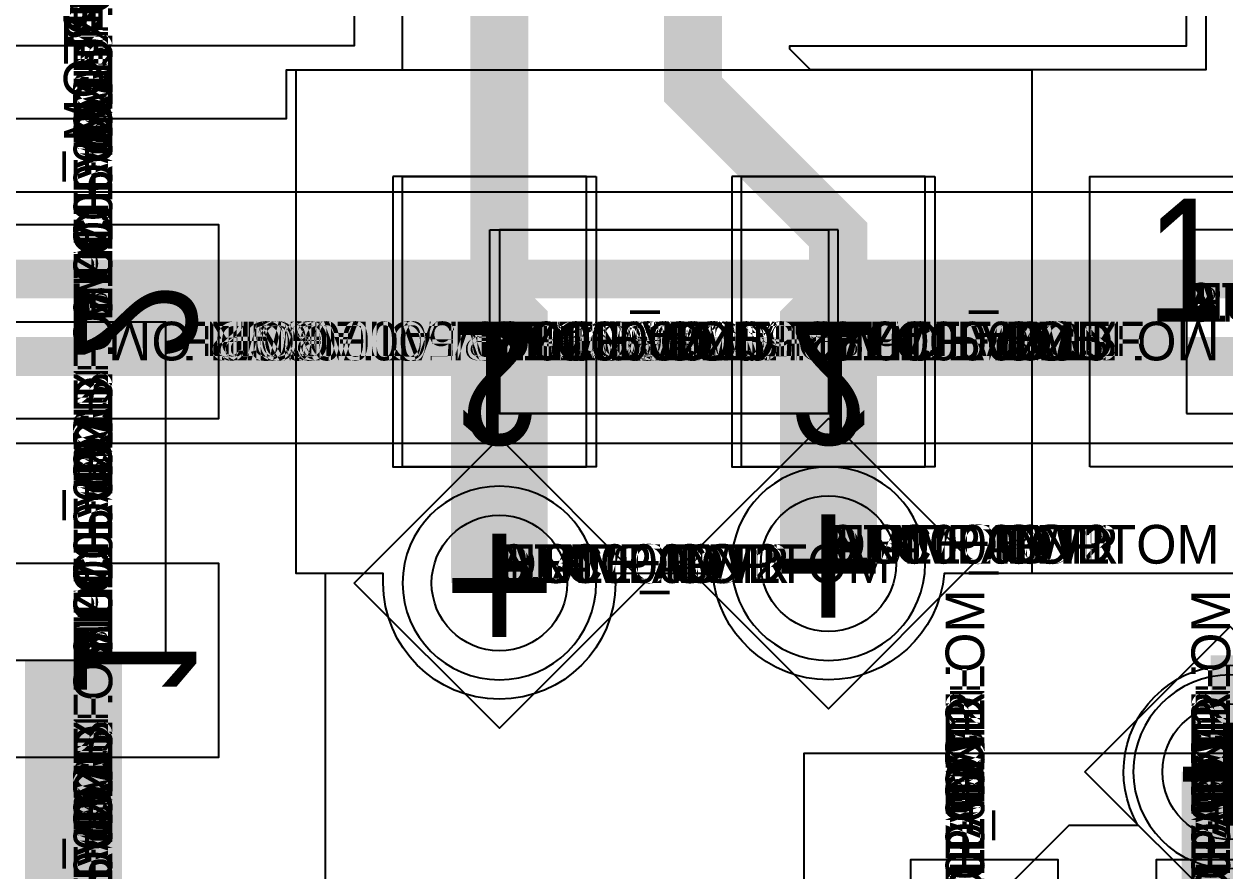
# Model space of a CAD drawing. Extents: x 0 to 323, y 0 to 320.
# Drawn here: x 60.11 to 66.31, y 227.87 to 232.24 of the extents above; entities that cross this region are included whole.
import ezdxf
from ezdxf.enums import TextEntityAlignment as Align

# ---------------------------------------------------------------- set-up
doc = ezdxf.new("R2010")
doc.units = 0
doc.header["$MEASUREMENT"] = 0
doc.layers.get('0').update_dxf_attribs({"linetype": 'CONTINUOUS'})
for name, color, linetype in [('CDN_FIGURES', 7, 'CONTINUOUS'), ('ETCH_BOTTOM', 7, 'CONTINUOUS'), ('ETCH_GND', 3, 'CONTINUOUS'), ('ETCH_INT1', 4, 'CONTINUOUS'), ('ETCH_INT2', 5, 'CONTINUOUS'), ('ETCH_PWR', 6, 'CONTINUOUS'), ('ETCH_TOP', 2, 'CONTINUOUS'), ('MANUFACTURING_NCLEGEND-1-6', 8, 'CONTINUOUS'), ('PACKAGE_GEOMETRY_ASSEMBLY_TOP', 11, 'CONTINUOUS'), ('PACKAGE_GEOMETRY_PIN_NUMBER', 9, 'CONTINUOUS')]:
    doc.layers.add(name, color=color, linetype=linetype)

# ---------------------------------------------------------------- blocks, each defined once
blk = doc.blocks.new('PAD_INFO')
for tag in ['SHAPE_TYPE', 'PAD_HEIGHT', 'PAD_LAYER', 'PAD_TYPE', 'PAD_WIDTH']:
    blk.add_attdef(tag, (0, 0), '', height=0.2)
at = {"flags": 2}
blk.add_attdef('CDN_TYPE', (0, 0), '', height=0.2, dxfattribs=at)
blk = doc.blocks.new('DRILL_INFO')
at = {"flags": 2}
blk.add_attdef('CDN_TYPE', (0, 0), '', height=0.2, dxfattribs=at)
for tag in ['FSHAPE', 'FCHAR', 'DRILL_HEIGHT', 'DIAMETER', 'PLATED', 'DRILL_WIDTH']:
    blk.add_attdef(tag, (0, 0), '', height=0.2)
blk = doc.blocks.new('VIA0700X0300')
at = {"layer": 'ETCH_BOTTOM'}
blk.add_circle((0, 0), 0.35, dxfattribs=at)
at = {"layer": 'ETCH_GND'}
blk.add_circle((0, 0), 0.35, dxfattribs=at)
at = {"layer": 'ETCH_INT1'}
blk.add_circle((0, 0), 0.35, dxfattribs=at)
at = {"layer": 'ETCH_INT2'}
blk.add_circle((0, 0), 0.35, dxfattribs=at)
at = {"layer": 'ETCH_PWR'}
blk.add_circle((0, 0), 0.35, dxfattribs=at)
at = {"layer": 'ETCH_TOP'}
blk.add_circle((0, 0), 0.35, dxfattribs=at)
ref = blk.add_blockref('PAD_INFO', (0, 0))
ref.add_attrib('PAD_LAYER', 'ETCH_TOP', (0, 0), dxfattribs={"height": 0.2})
ref.add_attrib('SHAPE_TYPE', 'NULL', (0, 0), dxfattribs={"height": 0.2})
ref.add_attrib('PAD_TYPE', 'ANTIPAD', (0, 0), dxfattribs={"height": 0.2})
ref.add_attrib('PAD_WIDTH', '0.000000', (0, 0), dxfattribs={"height": 0.2})
ref.add_attrib('PAD_HEIGHT', '0.000000', (0, 0), dxfattribs={"height": 0.2})
ref = blk.add_blockref('PAD_INFO', (0, 0))
ref.add_attrib('PAD_LAYER', 'ETCH_GND', (0, 0), dxfattribs={"height": 0.2})
ref.add_attrib('SHAPE_TYPE', 'NULL', (0, 0), dxfattribs={"height": 0.2})
ref.add_attrib('PAD_TYPE', 'ANTIPAD', (0, 0), dxfattribs={"height": 0.2})
ref.add_attrib('PAD_WIDTH', '0.000000', (0, 0), dxfattribs={"height": 0.2})
ref.add_attrib('PAD_HEIGHT', '0.000000', (0, 0), dxfattribs={"height": 0.2})
ref = blk.add_blockref('PAD_INFO', (0, 0))
ref.add_attrib('PAD_LAYER', 'ETCH_INT1', (0, 0), dxfattribs={"height": 0.2})
ref.add_attrib('SHAPE_TYPE', 'NULL', (0, 0), dxfattribs={"height": 0.2})
ref.add_attrib('PAD_TYPE', 'ANTIPAD', (0, 0), dxfattribs={"height": 0.2})
ref.add_attrib('PAD_WIDTH', '0.000000', (0, 0), dxfattribs={"height": 0.2})
ref.add_attrib('PAD_HEIGHT', '0.000000', (0, 0), dxfattribs={"height": 0.2})
ref = blk.add_blockref('PAD_INFO', (0, 0))
ref.add_attrib('PAD_LAYER', 'ETCH_INT2', (0, 0), dxfattribs={"height": 0.2})
ref.add_attrib('SHAPE_TYPE', 'NULL', (0, 0), dxfattribs={"height": 0.2})
ref.add_attrib('PAD_TYPE', 'ANTIPAD', (0, 0), dxfattribs={"height": 0.2})
ref.add_attrib('PAD_WIDTH', '0.000000', (0, 0), dxfattribs={"height": 0.2})
ref.add_attrib('PAD_HEIGHT', '0.000000', (0, 0), dxfattribs={"height": 0.2})
ref = blk.add_blockref('PAD_INFO', (0, 0))
ref.add_attrib('PAD_LAYER', 'ETCH_PWR', (0, 0), dxfattribs={"height": 0.2})
ref.add_attrib('SHAPE_TYPE', 'NULL', (0, 0), dxfattribs={"height": 0.2})
ref.add_attrib('PAD_TYPE', 'ANTIPAD', (0, 0), dxfattribs={"height": 0.2})
ref.add_attrib('PAD_WIDTH', '0.000000', (0, 0), dxfattribs={"height": 0.2})
ref.add_attrib('PAD_HEIGHT', '0.000000', (0, 0), dxfattribs={"height": 0.2})
ref = blk.add_blockref('PAD_INFO', (0, 0))
ref.add_attrib('PAD_LAYER', 'ETCH_BOTTOM', (0, 0), dxfattribs={"height": 0.2})
ref.add_attrib('SHAPE_TYPE', 'NULL', (0, 0), dxfattribs={"height": 0.2})
ref.add_attrib('PAD_TYPE', 'ANTIPAD', (0, 0), dxfattribs={"height": 0.2})
ref.add_attrib('PAD_WIDTH', '0.000000', (0, 0), dxfattribs={"height": 0.2})
ref.add_attrib('PAD_HEIGHT', '0.000000', (0, 0), dxfattribs={"height": 0.2})
ref = blk.add_blockref('PAD_INFO', (0, 0))
ref.add_attrib('PAD_LAYER', 'ETCH_TOP', (0, 0), dxfattribs={"height": 0.2})
ref.add_attrib('SHAPE_TYPE', 'NULL', (0, 0), dxfattribs={"height": 0.2})
ref.add_attrib('PAD_TYPE', 'THERMAL', (0, 0), dxfattribs={"height": 0.2})
ref.add_attrib('PAD_WIDTH', '0.000000', (0, 0), dxfattribs={"height": 0.2})
ref.add_attrib('PAD_HEIGHT', '0.000000', (0, 0), dxfattribs={"height": 0.2})
ref = blk.add_blockref('PAD_INFO', (0, 0))
ref.add_attrib('PAD_LAYER', 'ETCH_GND', (0, 0), dxfattribs={"height": 0.2})
ref.add_attrib('SHAPE_TYPE', 'NULL', (0, 0), dxfattribs={"height": 0.2})
ref.add_attrib('PAD_TYPE', 'THERMAL', (0, 0), dxfattribs={"height": 0.2})
ref.add_attrib('PAD_WIDTH', '0.000000', (0, 0), dxfattribs={"height": 0.2})
ref.add_attrib('PAD_HEIGHT', '0.000000', (0, 0), dxfattribs={"height": 0.2})
ref = blk.add_blockref('PAD_INFO', (0, 0))
ref.add_attrib('PAD_LAYER', 'ETCH_INT1', (0, 0), dxfattribs={"height": 0.2})
ref.add_attrib('SHAPE_TYPE', 'NULL', (0, 0), dxfattribs={"height": 0.2})
ref.add_attrib('PAD_TYPE', 'THERMAL', (0, 0), dxfattribs={"height": 0.2})
ref.add_attrib('PAD_WIDTH', '0.000000', (0, 0), dxfattribs={"height": 0.2})
ref.add_attrib('PAD_HEIGHT', '0.000000', (0, 0), dxfattribs={"height": 0.2})
ref = blk.add_blockref('PAD_INFO', (0, 0))
ref.add_attrib('PAD_LAYER', 'ETCH_INT2', (0, 0), dxfattribs={"height": 0.2})
ref.add_attrib('SHAPE_TYPE', 'NULL', (0, 0), dxfattribs={"height": 0.2})
ref.add_attrib('PAD_TYPE', 'THERMAL', (0, 0), dxfattribs={"height": 0.2})
ref.add_attrib('PAD_WIDTH', '0.000000', (0, 0), dxfattribs={"height": 0.2})
ref.add_attrib('PAD_HEIGHT', '0.000000', (0, 0), dxfattribs={"height": 0.2})
ref = blk.add_blockref('PAD_INFO', (0, 0))
ref.add_attrib('PAD_LAYER', 'ETCH_PWR', (0, 0), dxfattribs={"height": 0.2})
ref.add_attrib('SHAPE_TYPE', 'NULL', (0, 0), dxfattribs={"height": 0.2})
ref.add_attrib('PAD_TYPE', 'THERMAL', (0, 0), dxfattribs={"height": 0.2})
ref.add_attrib('PAD_WIDTH', '0.000000', (0, 0), dxfattribs={"height": 0.2})
ref.add_attrib('PAD_HEIGHT', '0.000000', (0, 0), dxfattribs={"height": 0.2})
ref = blk.add_blockref('PAD_INFO', (0, 0))
ref.add_attrib('PAD_LAYER', 'ETCH_BOTTOM', (0, 0), dxfattribs={"height": 0.2})
ref.add_attrib('SHAPE_TYPE', 'NULL', (0, 0), dxfattribs={"height": 0.2})
ref.add_attrib('PAD_TYPE', 'THERMAL', (0, 0), dxfattribs={"height": 0.2})
ref.add_attrib('PAD_WIDTH', '0.000000', (0, 0), dxfattribs={"height": 0.2})
ref.add_attrib('PAD_HEIGHT', '0.000000', (0, 0), dxfattribs={"height": 0.2})
ref = blk.add_blockref('PAD_INFO', (0, 0))
ref.add_attrib('PAD_LAYER', 'ETCH_TOP', (0, 0), dxfattribs={"height": 0.2})
ref.add_attrib('SHAPE_TYPE', 'CIRCLE', (0, 0), dxfattribs={"height": 0.2})
ref.add_attrib('PAD_TYPE', 'REGULAR', (0, 0), dxfattribs={"height": 0.2})
ref.add_attrib('PAD_WIDTH', '0.700000', (0, 0), dxfattribs={"height": 0.2})
ref.add_attrib('PAD_HEIGHT', '0.700000', (0, 0), dxfattribs={"height": 0.2})
ref = blk.add_blockref('PAD_INFO', (0, 0))
ref.add_attrib('PAD_LAYER', 'ETCH_GND', (0, 0), dxfattribs={"height": 0.2})
ref.add_attrib('SHAPE_TYPE', 'CIRCLE', (0, 0), dxfattribs={"height": 0.2})
ref.add_attrib('PAD_TYPE', 'REGULAR', (0, 0), dxfattribs={"height": 0.2})
ref.add_attrib('PAD_WIDTH', '0.700000', (0, 0), dxfattribs={"height": 0.2})
ref.add_attrib('PAD_HEIGHT', '0.700000', (0, 0), dxfattribs={"height": 0.2})
ref = blk.add_blockref('PAD_INFO', (0, 0))
ref.add_attrib('PAD_LAYER', 'ETCH_INT1', (0, 0), dxfattribs={"height": 0.2})
ref.add_attrib('SHAPE_TYPE', 'CIRCLE', (0, 0), dxfattribs={"height": 0.2})
ref.add_attrib('PAD_TYPE', 'REGULAR', (0, 0), dxfattribs={"height": 0.2})
ref.add_attrib('PAD_WIDTH', '0.700000', (0, 0), dxfattribs={"height": 0.2})
ref.add_attrib('PAD_HEIGHT', '0.700000', (0, 0), dxfattribs={"height": 0.2})
ref = blk.add_blockref('PAD_INFO', (0, 0))
ref.add_attrib('PAD_LAYER', 'ETCH_INT2', (0, 0), dxfattribs={"height": 0.2})
ref.add_attrib('SHAPE_TYPE', 'CIRCLE', (0, 0), dxfattribs={"height": 0.2})
ref.add_attrib('PAD_TYPE', 'REGULAR', (0, 0), dxfattribs={"height": 0.2})
ref.add_attrib('PAD_WIDTH', '0.700000', (0, 0), dxfattribs={"height": 0.2})
ref.add_attrib('PAD_HEIGHT', '0.700000', (0, 0), dxfattribs={"height": 0.2})
ref = blk.add_blockref('PAD_INFO', (0, 0))
ref.add_attrib('PAD_LAYER', 'ETCH_PWR', (0, 0), dxfattribs={"height": 0.2})
ref.add_attrib('SHAPE_TYPE', 'CIRCLE', (0, 0), dxfattribs={"height": 0.2})
ref.add_attrib('PAD_TYPE', 'REGULAR', (0, 0), dxfattribs={"height": 0.2})
ref.add_attrib('PAD_WIDTH', '0.700000', (0, 0), dxfattribs={"height": 0.2})
ref.add_attrib('PAD_HEIGHT', '0.700000', (0, 0), dxfattribs={"height": 0.2})
ref = blk.add_blockref('PAD_INFO', (0, 0))
ref.add_attrib('PAD_LAYER', 'ETCH_BOTTOM', (0, 0), dxfattribs={"height": 0.2})
ref.add_attrib('SHAPE_TYPE', 'CIRCLE', (0, 0), dxfattribs={"height": 0.2})
ref.add_attrib('PAD_TYPE', 'REGULAR', (0, 0), dxfattribs={"height": 0.2})
ref.add_attrib('PAD_WIDTH', '0.700000', (0, 0), dxfattribs={"height": 0.2})
ref.add_attrib('PAD_HEIGHT', '0.700000', (0, 0), dxfattribs={"height": 0.2})
ref = blk.add_blockref('DRILL_INFO', (0, 0))
ref.add_attrib('DIAMETER', '0.300000', (0, 0), dxfattribs={"height": 0.2})
ref.add_attrib('PLATED', 'PLATED', (0, 0), dxfattribs={"height": 0.2})
ref.add_attrib('FSHAPE', 'DIAMOND', (0, 0), dxfattribs={"height": 0.2})
ref.add_attrib('FCHAR', '+', (0, 0), dxfattribs={"height": 0.2})
ref.add_attrib('DRILL_WIDTH', '1.500000', (0, 0), dxfattribs={"height": 0.2})
ref.add_attrib('DRILL_HEIGHT', '1.500000', (0, 0), dxfattribs={"height": 0.2})
for tag in ['CDN_TYPE', 'PIN']:
    blk.add_attdef(tag, (0, 0), '', height=0.2)
at = {"flags": 2}
for tag in ['PSTKNAME', 'BBV']:
    blk.add_attdef(tag, (0, 0), '', height=0.2, dxfattribs=at)
blk = doc.blocks.new('FIGURE_DIAMOND')
at = {"layer": 'CDN_FIGURES'}
blk.add_lwpolyline([(-0.5, 0), (0, 0.5), (0.5, 0), (0, -0.5)], close=True, dxfattribs=at)
blk = doc.blocks.new('RC1000X1500TS')
at = {"layer": 'ETCH_TOP'}
blk.add_lwpolyline([(-0.5, -0.75), (-0.5, 0.75), (0.5, 0.75), (0.5, -0.75)], close=True, dxfattribs=at)
ref = blk.add_blockref('PAD_INFO', (0, 0))
ref.add_attrib('PAD_LAYER', 'ETCH_TOP', (0, 0), dxfattribs={"height": 0.2})
ref.add_attrib('SHAPE_TYPE', 'NULL', (0, 0), dxfattribs={"height": 0.2})
ref.add_attrib('PAD_TYPE', 'ANTIPAD', (0, 0), dxfattribs={"height": 0.2})
ref.add_attrib('PAD_WIDTH', '0.000000', (0, 0), dxfattribs={"height": 0.2})
ref.add_attrib('PAD_HEIGHT', '0.000000', (0, 0), dxfattribs={"height": 0.2})
ref = blk.add_blockref('PAD_INFO', (0, 0))
ref.add_attrib('PAD_LAYER', 'ETCH_GND', (0, 0), dxfattribs={"height": 0.2})
ref.add_attrib('SHAPE_TYPE', 'NULL', (0, 0), dxfattribs={"height": 0.2})
ref.add_attrib('PAD_TYPE', 'ANTIPAD', (0, 0), dxfattribs={"height": 0.2})
ref.add_attrib('PAD_WIDTH', '0.000000', (0, 0), dxfattribs={"height": 0.2})
ref.add_attrib('PAD_HEIGHT', '0.000000', (0, 0), dxfattribs={"height": 0.2})
ref = blk.add_blockref('PAD_INFO', (0, 0))
ref.add_attrib('PAD_LAYER', 'ETCH_INT1', (0, 0), dxfattribs={"height": 0.2})
ref.add_attrib('SHAPE_TYPE', 'NULL', (0, 0), dxfattribs={"height": 0.2})
ref.add_attrib('PAD_TYPE', 'ANTIPAD', (0, 0), dxfattribs={"height": 0.2})
ref.add_attrib('PAD_WIDTH', '0.000000', (0, 0), dxfattribs={"height": 0.2})
ref.add_attrib('PAD_HEIGHT', '0.000000', (0, 0), dxfattribs={"height": 0.2})
ref = blk.add_blockref('PAD_INFO', (0, 0))
ref.add_attrib('PAD_LAYER', 'ETCH_INT2', (0, 0), dxfattribs={"height": 0.2})
ref.add_attrib('SHAPE_TYPE', 'NULL', (0, 0), dxfattribs={"height": 0.2})
ref.add_attrib('PAD_TYPE', 'ANTIPAD', (0, 0), dxfattribs={"height": 0.2})
ref.add_attrib('PAD_WIDTH', '0.000000', (0, 0), dxfattribs={"height": 0.2})
ref.add_attrib('PAD_HEIGHT', '0.000000', (0, 0), dxfattribs={"height": 0.2})
ref = blk.add_blockref('PAD_INFO', (0, 0))
ref.add_attrib('PAD_LAYER', 'ETCH_PWR', (0, 0), dxfattribs={"height": 0.2})
ref.add_attrib('SHAPE_TYPE', 'NULL', (0, 0), dxfattribs={"height": 0.2})
ref.add_attrib('PAD_TYPE', 'ANTIPAD', (0, 0), dxfattribs={"height": 0.2})
ref.add_attrib('PAD_WIDTH', '0.000000', (0, 0), dxfattribs={"height": 0.2})
ref.add_attrib('PAD_HEIGHT', '0.000000', (0, 0), dxfattribs={"height": 0.2})
ref = blk.add_blockref('PAD_INFO', (0, 0))
ref.add_attrib('PAD_LAYER', 'ETCH_BOTTOM', (0, 0), dxfattribs={"height": 0.2})
ref.add_attrib('SHAPE_TYPE', 'NULL', (0, 0), dxfattribs={"height": 0.2})
ref.add_attrib('PAD_TYPE', 'ANTIPAD', (0, 0), dxfattribs={"height": 0.2})
ref.add_attrib('PAD_WIDTH', '0.000000', (0, 0), dxfattribs={"height": 0.2})
ref.add_attrib('PAD_HEIGHT', '0.000000', (0, 0), dxfattribs={"height": 0.2})
ref = blk.add_blockref('PAD_INFO', (0, 0))
ref.add_attrib('PAD_LAYER', 'ETCH_TOP', (0, 0), dxfattribs={"height": 0.2})
ref.add_attrib('SHAPE_TYPE', 'NULL', (0, 0), dxfattribs={"height": 0.2})
ref.add_attrib('PAD_TYPE', 'THERMAL', (0, 0), dxfattribs={"height": 0.2})
ref.add_attrib('PAD_WIDTH', '0.000000', (0, 0), dxfattribs={"height": 0.2})
ref.add_attrib('PAD_HEIGHT', '0.000000', (0, 0), dxfattribs={"height": 0.2})
ref = blk.add_blockref('PAD_INFO', (0, 0))
ref.add_attrib('PAD_LAYER', 'ETCH_GND', (0, 0), dxfattribs={"height": 0.2})
ref.add_attrib('SHAPE_TYPE', 'NULL', (0, 0), dxfattribs={"height": 0.2})
ref.add_attrib('PAD_TYPE', 'THERMAL', (0, 0), dxfattribs={"height": 0.2})
ref.add_attrib('PAD_WIDTH', '0.000000', (0, 0), dxfattribs={"height": 0.2})
ref.add_attrib('PAD_HEIGHT', '0.000000', (0, 0), dxfattribs={"height": 0.2})
ref = blk.add_blockref('PAD_INFO', (0, 0))
ref.add_attrib('PAD_LAYER', 'ETCH_INT1', (0, 0), dxfattribs={"height": 0.2})
ref.add_attrib('SHAPE_TYPE', 'NULL', (0, 0), dxfattribs={"height": 0.2})
ref.add_attrib('PAD_TYPE', 'THERMAL', (0, 0), dxfattribs={"height": 0.2})
ref.add_attrib('PAD_WIDTH', '0.000000', (0, 0), dxfattribs={"height": 0.2})
ref.add_attrib('PAD_HEIGHT', '0.000000', (0, 0), dxfattribs={"height": 0.2})
ref = blk.add_blockref('PAD_INFO', (0, 0))
ref.add_attrib('PAD_LAYER', 'ETCH_INT2', (0, 0), dxfattribs={"height": 0.2})
ref.add_attrib('SHAPE_TYPE', 'NULL', (0, 0), dxfattribs={"height": 0.2})
ref.add_attrib('PAD_TYPE', 'THERMAL', (0, 0), dxfattribs={"height": 0.2})
ref.add_attrib('PAD_WIDTH', '0.000000', (0, 0), dxfattribs={"height": 0.2})
ref.add_attrib('PAD_HEIGHT', '0.000000', (0, 0), dxfattribs={"height": 0.2})
ref = blk.add_blockref('PAD_INFO', (0, 0))
ref.add_attrib('PAD_LAYER', 'ETCH_PWR', (0, 0), dxfattribs={"height": 0.2})
ref.add_attrib('SHAPE_TYPE', 'NULL', (0, 0), dxfattribs={"height": 0.2})
ref.add_attrib('PAD_TYPE', 'THERMAL', (0, 0), dxfattribs={"height": 0.2})
ref.add_attrib('PAD_WIDTH', '0.000000', (0, 0), dxfattribs={"height": 0.2})
ref.add_attrib('PAD_HEIGHT', '0.000000', (0, 0), dxfattribs={"height": 0.2})
ref = blk.add_blockref('PAD_INFO', (0, 0))
ref.add_attrib('PAD_LAYER', 'ETCH_BOTTOM', (0, 0), dxfattribs={"height": 0.2})
ref.add_attrib('SHAPE_TYPE', 'NULL', (0, 0), dxfattribs={"height": 0.2})
ref.add_attrib('PAD_TYPE', 'THERMAL', (0, 0), dxfattribs={"height": 0.2})
ref.add_attrib('PAD_WIDTH', '0.000000', (0, 0), dxfattribs={"height": 0.2})
ref.add_attrib('PAD_HEIGHT', '0.000000', (0, 0), dxfattribs={"height": 0.2})
ref = blk.add_blockref('PAD_INFO', (0, 0))
ref.add_attrib('PAD_LAYER', 'ETCH_GND', (0, 0), dxfattribs={"height": 0.2})
ref.add_attrib('SHAPE_TYPE', 'NULL', (0, 0), dxfattribs={"height": 0.2})
ref.add_attrib('PAD_TYPE', 'REGULAR', (0, 0), dxfattribs={"height": 0.2})
ref.add_attrib('PAD_WIDTH', '0.000000', (0, 0), dxfattribs={"height": 0.2})
ref.add_attrib('PAD_HEIGHT', '0.000000', (0, 0), dxfattribs={"height": 0.2})
ref = blk.add_blockref('PAD_INFO', (0, 0))
ref.add_attrib('PAD_LAYER', 'ETCH_INT1', (0, 0), dxfattribs={"height": 0.2})
ref.add_attrib('SHAPE_TYPE', 'NULL', (0, 0), dxfattribs={"height": 0.2})
ref.add_attrib('PAD_TYPE', 'REGULAR', (0, 0), dxfattribs={"height": 0.2})
ref.add_attrib('PAD_WIDTH', '0.000000', (0, 0), dxfattribs={"height": 0.2})
ref.add_attrib('PAD_HEIGHT', '0.000000', (0, 0), dxfattribs={"height": 0.2})
ref = blk.add_blockref('PAD_INFO', (0, 0))
ref.add_attrib('PAD_LAYER', 'ETCH_INT2', (0, 0), dxfattribs={"height": 0.2})
ref.add_attrib('SHAPE_TYPE', 'NULL', (0, 0), dxfattribs={"height": 0.2})
ref.add_attrib('PAD_TYPE', 'REGULAR', (0, 0), dxfattribs={"height": 0.2})
ref.add_attrib('PAD_WIDTH', '0.000000', (0, 0), dxfattribs={"height": 0.2})
ref.add_attrib('PAD_HEIGHT', '0.000000', (0, 0), dxfattribs={"height": 0.2})
ref = blk.add_blockref('PAD_INFO', (0, 0))
ref.add_attrib('PAD_LAYER', 'ETCH_PWR', (0, 0), dxfattribs={"height": 0.2})
ref.add_attrib('SHAPE_TYPE', 'NULL', (0, 0), dxfattribs={"height": 0.2})
ref.add_attrib('PAD_TYPE', 'REGULAR', (0, 0), dxfattribs={"height": 0.2})
ref.add_attrib('PAD_WIDTH', '0.000000', (0, 0), dxfattribs={"height": 0.2})
ref.add_attrib('PAD_HEIGHT', '0.000000', (0, 0), dxfattribs={"height": 0.2})
ref = blk.add_blockref('PAD_INFO', (0, 0))
ref.add_attrib('PAD_LAYER', 'ETCH_BOTTOM', (0, 0), dxfattribs={"height": 0.2})
ref.add_attrib('SHAPE_TYPE', 'NULL', (0, 0), dxfattribs={"height": 0.2})
ref.add_attrib('PAD_TYPE', 'REGULAR', (0, 0), dxfattribs={"height": 0.2})
ref.add_attrib('PAD_WIDTH', '0.000000', (0, 0), dxfattribs={"height": 0.2})
ref.add_attrib('PAD_HEIGHT', '0.000000', (0, 0), dxfattribs={"height": 0.2})
ref = blk.add_blockref('DRILL_INFO', (0, 0))
ref.add_attrib('DIAMETER', '0.000000', (0, 0), dxfattribs={"height": 0.2})
ref.add_attrib('PLATED', 'PLATED', (0, 0), dxfattribs={"height": 0.2})
ref.add_attrib('FSHAPE', 'NULL', (0, 0), dxfattribs={"height": 0.2})
ref.add_attrib('DRILL_WIDTH', '0.000000', (0, 0), dxfattribs={"height": 0.2})
ref.add_attrib('DRILL_HEIGHT', '0.000000', (0, 0), dxfattribs={"height": 0.2})
ref = blk.add_blockref('PAD_INFO', (0, 0))
ref.add_attrib('PAD_LAYER', 'ETCH_TOP', (0, 0), dxfattribs={"height": 0.2})
ref.add_attrib('SHAPE_TYPE', 'RECTANGLE', (0, 0), dxfattribs={"height": 0.2})
ref.add_attrib('PAD_TYPE', 'REGULAR', (0, 0), dxfattribs={"height": 0.2})
ref.add_attrib('PAD_WIDTH', '1.000000', (0, 0), dxfattribs={"height": 0.2})
ref.add_attrib('PAD_HEIGHT', '1.500000', (0, 0), dxfattribs={"height": 0.2})
for tag in ['CDN_TYPE', 'PIN']:
    blk.add_attdef(tag, (0, 0), '', height=0.2)
at = {"flags": 2}
for tag in ['PSTKNAME', 'BBV']:
    blk.add_attdef(tag, (0, 0), '', height=0.2, dxfattribs=at)
blk = doc.blocks.new('F56')
at = {"layer": 'PACKAGE_GEOMETRY_ASSEMBLY_TOP'}
blk.add_lwpolyline([(0, -0.475), (1.75, -0.475), (1.75, 0.475), (0, 0.475)], close=True, dxfattribs=at)
at = {"layer": 'ETCH_TOP'}
ref = blk.add_blockref('RC1000X1500TS', (0, 0), dxfattribs=at)
ref.add_attrib('CDN_TYPE', 'PIN', (0, 0), dxfattribs={"height": 0.2})
ref.add_attrib('PIN', '1', (0, 0), dxfattribs={"height": 0.2})
ref = blk.add_blockref('RC1000X1500TS', (1.75, 0), dxfattribs=at)
ref.add_attrib('CDN_TYPE', 'PIN', (0, 0), dxfattribs={"height": 0.2})
ref.add_attrib('PIN', '2', (0, 0), dxfattribs={"height": 0.2})
at = {"flags": 2}
for tag in ['SYMBOL_TYPE', 'CDN_TYPE', 'REFDES']:
    blk.add_attdef(tag, (0, 0), '', height=0.2, dxfattribs=at)
blk = doc.blocks.new('RC1250X0760TS')
at = {"layer": 'ETCH_TOP'}
blk.add_lwpolyline([(-0.625, -0.38), (-0.625, 0.38), (0.625, 0.38), (0.625, -0.38)], close=True, dxfattribs=at)
ref = blk.add_blockref('PAD_INFO', (0, 0))
ref.add_attrib('PAD_LAYER', 'ETCH_TOP', (0, 0), dxfattribs={"height": 0.2})
ref.add_attrib('SHAPE_TYPE', 'NULL', (0, 0), dxfattribs={"height": 0.2})
ref.add_attrib('PAD_TYPE', 'ANTIPAD', (0, 0), dxfattribs={"height": 0.2})
ref.add_attrib('PAD_WIDTH', '0.000000', (0, 0), dxfattribs={"height": 0.2})
ref.add_attrib('PAD_HEIGHT', '0.000000', (0, 0), dxfattribs={"height": 0.2})
ref = blk.add_blockref('PAD_INFO', (0, 0))
ref.add_attrib('PAD_LAYER', 'ETCH_GND', (0, 0), dxfattribs={"height": 0.2})
ref.add_attrib('SHAPE_TYPE', 'NULL', (0, 0), dxfattribs={"height": 0.2})
ref.add_attrib('PAD_TYPE', 'ANTIPAD', (0, 0), dxfattribs={"height": 0.2})
ref.add_attrib('PAD_WIDTH', '0.000000', (0, 0), dxfattribs={"height": 0.2})
ref.add_attrib('PAD_HEIGHT', '0.000000', (0, 0), dxfattribs={"height": 0.2})
ref = blk.add_blockref('PAD_INFO', (0, 0))
ref.add_attrib('PAD_LAYER', 'ETCH_INT1', (0, 0), dxfattribs={"height": 0.2})
ref.add_attrib('SHAPE_TYPE', 'NULL', (0, 0), dxfattribs={"height": 0.2})
ref.add_attrib('PAD_TYPE', 'ANTIPAD', (0, 0), dxfattribs={"height": 0.2})
ref.add_attrib('PAD_WIDTH', '0.000000', (0, 0), dxfattribs={"height": 0.2})
ref.add_attrib('PAD_HEIGHT', '0.000000', (0, 0), dxfattribs={"height": 0.2})
ref = blk.add_blockref('PAD_INFO', (0, 0))
ref.add_attrib('PAD_LAYER', 'ETCH_INT2', (0, 0), dxfattribs={"height": 0.2})
ref.add_attrib('SHAPE_TYPE', 'NULL', (0, 0), dxfattribs={"height": 0.2})
ref.add_attrib('PAD_TYPE', 'ANTIPAD', (0, 0), dxfattribs={"height": 0.2})
ref.add_attrib('PAD_WIDTH', '0.000000', (0, 0), dxfattribs={"height": 0.2})
ref.add_attrib('PAD_HEIGHT', '0.000000', (0, 0), dxfattribs={"height": 0.2})
ref = blk.add_blockref('PAD_INFO', (0, 0))
ref.add_attrib('PAD_LAYER', 'ETCH_PWR', (0, 0), dxfattribs={"height": 0.2})
ref.add_attrib('SHAPE_TYPE', 'NULL', (0, 0), dxfattribs={"height": 0.2})
ref.add_attrib('PAD_TYPE', 'ANTIPAD', (0, 0), dxfattribs={"height": 0.2})
ref.add_attrib('PAD_WIDTH', '0.000000', (0, 0), dxfattribs={"height": 0.2})
ref.add_attrib('PAD_HEIGHT', '0.000000', (0, 0), dxfattribs={"height": 0.2})
ref = blk.add_blockref('PAD_INFO', (0, 0))
ref.add_attrib('PAD_LAYER', 'ETCH_BOTTOM', (0, 0), dxfattribs={"height": 0.2})
ref.add_attrib('SHAPE_TYPE', 'NULL', (0, 0), dxfattribs={"height": 0.2})
ref.add_attrib('PAD_TYPE', 'ANTIPAD', (0, 0), dxfattribs={"height": 0.2})
ref.add_attrib('PAD_WIDTH', '0.000000', (0, 0), dxfattribs={"height": 0.2})
ref.add_attrib('PAD_HEIGHT', '0.000000', (0, 0), dxfattribs={"height": 0.2})
ref = blk.add_blockref('PAD_INFO', (0, 0))
ref.add_attrib('PAD_LAYER', 'ETCH_TOP', (0, 0), dxfattribs={"height": 0.2})
ref.add_attrib('SHAPE_TYPE', 'NULL', (0, 0), dxfattribs={"height": 0.2})
ref.add_attrib('PAD_TYPE', 'THERMAL', (0, 0), dxfattribs={"height": 0.2})
ref.add_attrib('PAD_WIDTH', '0.000000', (0, 0), dxfattribs={"height": 0.2})
ref.add_attrib('PAD_HEIGHT', '0.000000', (0, 0), dxfattribs={"height": 0.2})
ref = blk.add_blockref('PAD_INFO', (0, 0))
ref.add_attrib('PAD_LAYER', 'ETCH_GND', (0, 0), dxfattribs={"height": 0.2})
ref.add_attrib('SHAPE_TYPE', 'NULL', (0, 0), dxfattribs={"height": 0.2})
ref.add_attrib('PAD_TYPE', 'THERMAL', (0, 0), dxfattribs={"height": 0.2})
ref.add_attrib('PAD_WIDTH', '0.000000', (0, 0), dxfattribs={"height": 0.2})
ref.add_attrib('PAD_HEIGHT', '0.000000', (0, 0), dxfattribs={"height": 0.2})
ref = blk.add_blockref('PAD_INFO', (0, 0))
ref.add_attrib('PAD_LAYER', 'ETCH_INT1', (0, 0), dxfattribs={"height": 0.2})
ref.add_attrib('SHAPE_TYPE', 'NULL', (0, 0), dxfattribs={"height": 0.2})
ref.add_attrib('PAD_TYPE', 'THERMAL', (0, 0), dxfattribs={"height": 0.2})
ref.add_attrib('PAD_WIDTH', '0.000000', (0, 0), dxfattribs={"height": 0.2})
ref.add_attrib('PAD_HEIGHT', '0.000000', (0, 0), dxfattribs={"height": 0.2})
ref = blk.add_blockref('PAD_INFO', (0, 0))
ref.add_attrib('PAD_LAYER', 'ETCH_INT2', (0, 0), dxfattribs={"height": 0.2})
ref.add_attrib('SHAPE_TYPE', 'NULL', (0, 0), dxfattribs={"height": 0.2})
ref.add_attrib('PAD_TYPE', 'THERMAL', (0, 0), dxfattribs={"height": 0.2})
ref.add_attrib('PAD_WIDTH', '0.000000', (0, 0), dxfattribs={"height": 0.2})
ref.add_attrib('PAD_HEIGHT', '0.000000', (0, 0), dxfattribs={"height": 0.2})
ref = blk.add_blockref('PAD_INFO', (0, 0))
ref.add_attrib('PAD_LAYER', 'ETCH_PWR', (0, 0), dxfattribs={"height": 0.2})
ref.add_attrib('SHAPE_TYPE', 'NULL', (0, 0), dxfattribs={"height": 0.2})
ref.add_attrib('PAD_TYPE', 'THERMAL', (0, 0), dxfattribs={"height": 0.2})
ref.add_attrib('PAD_WIDTH', '0.000000', (0, 0), dxfattribs={"height": 0.2})
ref.add_attrib('PAD_HEIGHT', '0.000000', (0, 0), dxfattribs={"height": 0.2})
ref = blk.add_blockref('PAD_INFO', (0, 0))
ref.add_attrib('PAD_LAYER', 'ETCH_BOTTOM', (0, 0), dxfattribs={"height": 0.2})
ref.add_attrib('SHAPE_TYPE', 'NULL', (0, 0), dxfattribs={"height": 0.2})
ref.add_attrib('PAD_TYPE', 'THERMAL', (0, 0), dxfattribs={"height": 0.2})
ref.add_attrib('PAD_WIDTH', '0.000000', (0, 0), dxfattribs={"height": 0.2})
ref.add_attrib('PAD_HEIGHT', '0.000000', (0, 0), dxfattribs={"height": 0.2})
ref = blk.add_blockref('PAD_INFO', (0, 0))
ref.add_attrib('PAD_LAYER', 'ETCH_TOP', (0, 0), dxfattribs={"height": 0.2})
ref.add_attrib('SHAPE_TYPE', 'RECTANGLE', (0, 0), dxfattribs={"height": 0.2})
ref.add_attrib('PAD_TYPE', 'REGULAR', (0, 0), dxfattribs={"height": 0.2})
ref.add_attrib('PAD_WIDTH', '1.250000', (0, 0), dxfattribs={"height": 0.2})
ref.add_attrib('PAD_HEIGHT', '0.760000', (0, 0), dxfattribs={"height": 0.2})
ref = blk.add_blockref('PAD_INFO', (0, 0))
ref.add_attrib('PAD_LAYER', 'ETCH_GND', (0, 0), dxfattribs={"height": 0.2})
ref.add_attrib('SHAPE_TYPE', 'NULL', (0, 0), dxfattribs={"height": 0.2})
ref.add_attrib('PAD_TYPE', 'REGULAR', (0, 0), dxfattribs={"height": 0.2})
ref.add_attrib('PAD_WIDTH', '0.000000', (0, 0), dxfattribs={"height": 0.2})
ref.add_attrib('PAD_HEIGHT', '0.000000', (0, 0), dxfattribs={"height": 0.2})
ref = blk.add_blockref('PAD_INFO', (0, 0))
ref.add_attrib('PAD_LAYER', 'ETCH_INT1', (0, 0), dxfattribs={"height": 0.2})
ref.add_attrib('SHAPE_TYPE', 'NULL', (0, 0), dxfattribs={"height": 0.2})
ref.add_attrib('PAD_TYPE', 'REGULAR', (0, 0), dxfattribs={"height": 0.2})
ref.add_attrib('PAD_WIDTH', '0.000000', (0, 0), dxfattribs={"height": 0.2})
ref.add_attrib('PAD_HEIGHT', '0.000000', (0, 0), dxfattribs={"height": 0.2})
ref = blk.add_blockref('PAD_INFO', (0, 0))
ref.add_attrib('PAD_LAYER', 'ETCH_INT2', (0, 0), dxfattribs={"height": 0.2})
ref.add_attrib('SHAPE_TYPE', 'NULL', (0, 0), dxfattribs={"height": 0.2})
ref.add_attrib('PAD_TYPE', 'REGULAR', (0, 0), dxfattribs={"height": 0.2})
ref.add_attrib('PAD_WIDTH', '0.000000', (0, 0), dxfattribs={"height": 0.2})
ref.add_attrib('PAD_HEIGHT', '0.000000', (0, 0), dxfattribs={"height": 0.2})
ref = blk.add_blockref('PAD_INFO', (0, 0))
ref.add_attrib('PAD_LAYER', 'ETCH_PWR', (0, 0), dxfattribs={"height": 0.2})
ref.add_attrib('SHAPE_TYPE', 'NULL', (0, 0), dxfattribs={"height": 0.2})
ref.add_attrib('PAD_TYPE', 'REGULAR', (0, 0), dxfattribs={"height": 0.2})
ref.add_attrib('PAD_WIDTH', '0.000000', (0, 0), dxfattribs={"height": 0.2})
ref.add_attrib('PAD_HEIGHT', '0.000000', (0, 0), dxfattribs={"height": 0.2})
ref = blk.add_blockref('PAD_INFO', (0, 0))
ref.add_attrib('PAD_LAYER', 'ETCH_BOTTOM', (0, 0), dxfattribs={"height": 0.2})
ref.add_attrib('SHAPE_TYPE', 'NULL', (0, 0), dxfattribs={"height": 0.2})
ref.add_attrib('PAD_TYPE', 'REGULAR', (0, 0), dxfattribs={"height": 0.2})
ref.add_attrib('PAD_WIDTH', '0.000000', (0, 0), dxfattribs={"height": 0.2})
ref.add_attrib('PAD_HEIGHT', '0.000000', (0, 0), dxfattribs={"height": 0.2})
ref = blk.add_blockref('DRILL_INFO', (0, 0))
ref.add_attrib('DIAMETER', '0.000000', (0, 0), dxfattribs={"height": 0.2})
ref.add_attrib('PLATED', 'PLATED', (0, 0), dxfattribs={"height": 0.2})
ref.add_attrib('FSHAPE', 'NULL', (0, 0), dxfattribs={"height": 0.2})
ref.add_attrib('DRILL_WIDTH', '0.000000', (0, 0), dxfattribs={"height": 0.2})
ref.add_attrib('DRILL_HEIGHT', '0.000000', (0, 0), dxfattribs={"height": 0.2})
for tag in ['CDN_TYPE', 'PIN']:
    blk.add_attdef(tag, (0, 0), '', height=0.2)
at = {"flags": 2}
for tag in ['PSTKNAME', 'BBV']:
    blk.add_attdef(tag, (0, 0), '', height=0.2, dxfattribs=at)
blk = doc.blocks.new('SO-16W')
at = {"layer": 'ETCH_TOP'}
ref = blk.add_blockref('RC1250X0760TS', (4.596, 4.445), dxfattribs=at)
ref.add_attrib('CDN_TYPE', 'PIN', (0, 0), dxfattribs={"height": 0.2})
ref.add_attrib('PIN', '16', (0, 0), dxfattribs={"height": 0.2})
ref = blk.add_blockref('RC1250X0760TS', (4.596, 3.175), dxfattribs=at)
ref.add_attrib('CDN_TYPE', 'PIN', (0, 0), dxfattribs={"height": 0.2})
ref.add_attrib('PIN', '15', (0, 0), dxfattribs={"height": 0.2})
at = {"flags": 2}
for tag in ['SYMBOL_TYPE', 'CDN_TYPE', 'REFDES']:
    blk.add_attdef(tag, (0, 0), '', height=0.2, dxfattribs=at)

msp = doc.modelspace()

# ---------------------------------------------------------------- linework, layer by layer
at = {"layer": 'ETCH_BOTTOM'}
for points, format in [([(53.7347, 223.9606), (61.3607, 223.9606), (65.5055, 228.1054), (65.8612, 228.1054, -1.732209), (66.814, 228.1054), (68.3713, 228.1054, -1.511353), (69.3839, 228.1054), (70.9302, 228.1054, -0.293185), (70.9825, 228.6972, -0.81339), (70.3383, 229.6798), (70.8625, 230.2041), (70.8625, 230.6054), (69.3125, 230.6054), (69.3125, 231.0638, -0.845035), (69.3125, 232.2472)], "xyb"), ([(60.3626, 230.7055, 0.5, 0.5, 0), (62.5126, 230.7055, 0.5, 0.5, 0)], "xyseb"), ([(62.5626, 229.3555, 0.5, 0.5, 0), (62.5626, 230.6555, 0.5, 0.5, 0), (62.5126, 230.7055, 0.5, 0.5, 0)], "xyseb"), ([(64.2626, 230.7055, 0.5, 0.5, 0), (64.2626, 229.4555, 0.5, 0.5, 0)], "xyseb"), ([(60.3626, 228.9555, 0.5, 0.5, 0), (60.3626, 227.1555, 0.5, 0.5, 0)], "xyseb"), ([(66.3376, 228.3805, 0.2, 0.2, 0), (66.3376, 228.9813, 0.2, 0.2, 0)], "xyseb")]:
    msp.add_lwpolyline(points, format=format, dxfattribs=at)
msp.add_lwpolyline([(61.6627, 224.3554), (59.0625, 224.3554), (59.0625, 231.7556), (61.4625, 231.7556), (61.4625, 232.0056), (65.3127, 232.0056), (65.3127, 229.4054), (64.8606, 229.4054, -0.919724), (63.6646, 229.4054), (63.1627, 229.4054), (63.1627, 229.3555, -1), (61.9625, 229.3555), (61.9625, 229.4054), (61.6627, 229.4054), (61.6627, 227.7035, -0.919724), (61.6627, 226.5075), (61.6627, 225.9464, -0.831918), (61.6627, 224.8646)], format="xyb", close=True, dxfattribs=at)
at = {"layer": 'ETCH_GND'}
for points in [[(64.7627, 229.4555, 1), (63.7625, 229.4555, 1)], [(63.0627, 229.3555, 1), (62.0625, 229.3555, 1)]]:
    msp.add_lwpolyline(points, format="xyb", close=True, dxfattribs=at)
at = {"layer": 'ETCH_INT1'}
for points, format in [([(36.1276, 230.9056), (46.9037, 230.9056, -1.968312), (47.7115, 230.9056), (53.2719, 230.9056), (53.4399, 231.0737), (53.6096, 231.2436, -0.199076), (53.9281, 231.3756), (68.9982, 231.3756, -1.88217), (69.827, 231.3756), (86.6482, 231.3756, -1.88217)], "xyb"), ([(89.1683, 230.9255, 0.2, 0.2, 0), (53.9281, 230.9255, 0.2, 0.2, 0), (53.7583, 230.7555, 0.2, 0.2, 0), (53.4583, 230.4555, 0.2, 0.2, 0), (36.314, 230.4555, 0.2, 0.2, 0), (35.939, 230.0805, 0.2, 0.2, 0), (26.2519, 230.0805, 0.2, 0.2, 0), (25.7769, 230.5555, 0.2, 0.2, 0), (22.7483, 230.5555, 0.2, 0.2, 0), (22.2733, 230.0805, 0.2, 0.2, 0), (19.4033, 230.0805, 0.2, 0.2, 0), (17.4983, 231.9855, 0.2, 0.2, 0), (11.4869, 231.9855, 0.2, 0.2, 0), (11.4768, 231.9755, 0.2, 0.2, 0), (10.0426, 231.9755, 0.2, 0.2, 0), (8.9926, 230.9255, 0.2, 0.2, 0)], "xyseb"), ([(10.9926, 230.9255, 0.2, 0.2, 0), (11.6526, 231.5855, 0.2, 0.2, 0), (17.3326, 231.5855, 0.2, 0.2, 0), (19.2376, 229.6805, 0.2, 0.2, 0), (22.439, 229.6805, 0.2, 0.2, 0), (22.914, 230.1555, 0.2, 0.2, 0), (25.6112, 230.1555, 0.2, 0.2, 0), (26.0862, 229.6805, 0.2, 0.2, 0), (35.789, 229.6805, 0.2, 0.2, 0), (36.264, 229.2055, 0.2, 0.2, 0), (41.114, 229.2055, 0.2, 0.2, 0), (41.964, 230.0555, 0.2, 0.2, 0), (42.4612, 230.0555, 0.2, 0.2, 0), (43.3112, 229.2055, 0.2, 0.2, 0), (52.774, 229.2055, 0.2, 0.2, 0), (54.094, 230.5255, 0.2, 0.2, 0), (89.334, 230.5255, 0.2, 0.2, 0)], "xyseb"), ([(86.0782, 230.0754), (84.6338, 230.0754, -5.665978), (84.2914, 230.0754), (80.9838, 230.0754, -5.665978), (80.6414, 230.0754), (54.2804, 230.0754), (54.1489, 229.9439, -1.36261), (53.4742, 229.2692), (52.9604, 228.7554), (43.7458, 228.7554, -2.144918), (42.9914, 228.8888), (42.656, 229.2242, -0.606232), (41.7692, 229.2242), (41.3004, 228.7554), (36.0776, 228.7554)], "xyb")]:
    msp.add_lwpolyline(points, format=format, dxfattribs=at)
for points in [[(64.7627, 229.4555, 1), (63.7625, 229.4555, 1)], [(63.0627, 229.3555, 1), (62.0625, 229.3555, 1)], [(66.8377, 228.3805, 1), (65.8375, 228.3805, 1)]]:
    msp.add_lwpolyline(points, format="xyb", close=True, dxfattribs=at)
at = {"layer": 'ETCH_INT2'}
for points in [[(64.2626, 229.9556, 1), (64.2626, 228.9554, 1)], [(62.5626, 229.8556, 1), (62.5626, 228.8554, 1)], [(66.3376, 228.8806, 1), (66.3376, 227.8804, 1)]]:
    msp.add_lwpolyline(points, format="xyb", close=True, dxfattribs=at)
at = {"layer": 'ETCH_PWR'}
for points in [[(64.7627, 229.4555, 1), (63.7625, 229.4555, 1)], [(63.0627, 229.3555, 1), (62.0625, 229.3555, 1)], [(66.8377, 228.3805, 1), (65.8375, 228.3805, 1)]]:
    msp.add_lwpolyline(points, format="xyb", close=True, dxfattribs=at)
at = {"layer": 'ETCH_TOP'}
for points, format in [([(60.4126, 234.2055, 0.3, 0.3, 0), (62.2126, 234.2055, 0.3, 0.3, 0), (62.5626, 233.8555, 0.3, 0.3, 0), (62.5626, 230.7055, 0.3, 0.3, 0)], "xyseb"), ([(64.3126, 230.7055, 0.3, 0.3, 0), (64.3126, 231.1555, 0.3, 0.3, 0), (63.5626, 231.9055, 0.3, 0.3, 0), (63.5626, 233.5155, 0.3, 0.3, 0), (63.6026, 233.5555, 0.3, 0.3, 0), (64.7126, 233.5555, 0.3, 0.3, 0)], "xyseb"), ([(70.8648, 219.1546), (64.4675, 225.5519), (64.4675, 226.1264), (64.1375, 226.1264), (64.1375, 228.4766), (70.8288, 228.4766, -0.088248), (70.905, 228.6725, -0.474663), (70.1629, 229.2329), (69.351, 229.2329), (69.351, 230.8916, -0.03468), (69.2883, 230.9462), (69.0752, 231.1592, -0.097176), (68.9127, 231.3235), (68.9127, 229.4054), (64.8606, 229.4054, -0.919724), (63.6646, 229.4054), (63.1627, 229.4054), (63.1627, 229.3555, -1), (61.9625, 229.3555), (61.9625, 229.4054), (61.5125, 229.4054), (61.5125, 232.0056), (62.0625, 232.0056), (62.0625, 233.1553, -0.136528)], "xyb"), ([(62.5626, 230.7055, 0.5, 0.5, 0), (62.5626, 229.3555, 0.5, 0.5, 0)], "xyseb"), ([(64.2626, 229.4555, 0.5, 0.5, 0), (64.2626, 230.6555, 0.5, 0.5, 0), (64.3126, 230.7055, 0.5, 0.5, 0)], "xyseb"), ([(64.3126, 230.7055, 0.5, 0.5, 0), (66.1126, 230.7055, 0.5, 0.5, 0)], "xyseb"), ([(66.3376, 227.3015, 0.5, 0.5, 0), (66.3376, 228.3805, 0.5, 0.5, 0)], "xyseb")]:
    msp.add_lwpolyline(points, format=format, dxfattribs=at)
msp.add_lwpolyline([(64.1697, 232.0056), (64.0627, 232.1126), (64.0627, 232.1304), (66.1127, 232.1304), (66.1127, 233.7054), (66.2125, 233.7054), (66.2125, 232.0056)], close=True, dxfattribs=at)
msp.add_lwpolyline([(61.8127, 233.0579), (61.8127, 232.1304), (59.0125, 232.1304)], dxfattribs=at)

# ---------------------------------------------------------------- block references
at = {"xscale": -1}
for p, rotation in [((60.5126, 235.4055), 90), ((60.3626, 228.9555), 270), ((62.5126, 230.7055), 180), ((60.3626, 225.4055), 270)]:
    msp.add_blockref('F56', p, dxfattribs=dict(at, rotation=rotation))
for name, p, rotation in [('F56', (64.3126, 230.7055), 180), ('SO-16W', (69.5126, 222.7055), 90)]:
    msp.add_blockref(name, p, dxfattribs=dict(rotation=rotation))
msp.add_blockref('F56', (66.1126, 230.7055))
at = {"layer": 'ETCH_TOP'}
for p in [(64.2626, 229.4555), (62.5626, 229.3555), (66.3376, 228.3805)]:
    msp.add_blockref('VIA0700X0300', p, dxfattribs=at)
at = {"layer": 'MANUFACTURING_NCLEGEND-1-6', "xscale": 1.5, "yscale": 1.5}
for p in [(64.2626, 229.4555), (62.5626, 229.3555), (66.3376, 228.3805)]:
    msp.add_blockref('FIGURE_DIAMOND', p, dxfattribs=at)

# ---------------------------------------------------------------- texts
at = {"layer": 'MANUFACTURING_NCLEGEND-1-6'}
for p in [(64.2626, 229.4555), (62.5626, 229.3555), (66.3376, 228.3805)]:
    msp.add_text('+', height=0.75, dxfattribs=at).set_placement(p, align=Align.MIDDLE_CENTER)
at = {"layer": 'PACKAGE_GEOMETRY_PIN_NUMBER', "width": 0.88}
msp.add_text('1', height=0.635, dxfattribs=at).set_placement((66.1126, 230.7055), align=Align.CENTER)
at = {"layer": 'PACKAGE_GEOMETRY_PIN_NUMBER', "text_generation_flag": 2, "width": 0.88}
for s, rotation, p in [('2', 270, (60.3626, 230.7055)), ('1', 180, (62.5126, 230.7055)), ('2', 180, (64.2626, 230.7055)), ('1', 270, (60.3626, 228.9555))]:
    msp.add_text(s, height=0.635, rotation=rotation, dxfattribs=at).set_placement(p, align=Align.CENTER)
at = {"layer": 'PACKAGE_GEOMETRY_PIN_NUMBER', "width": 0.88}
for s, p in [('2', (62.5626, 230.7055)), ('1', (64.3126, 230.7055))]:
    msp.add_text(s, height=0.635, rotation=180, dxfattribs=at).set_placement(p, align=Align.CENTER)

doc.saveas('drawing.dxf')
